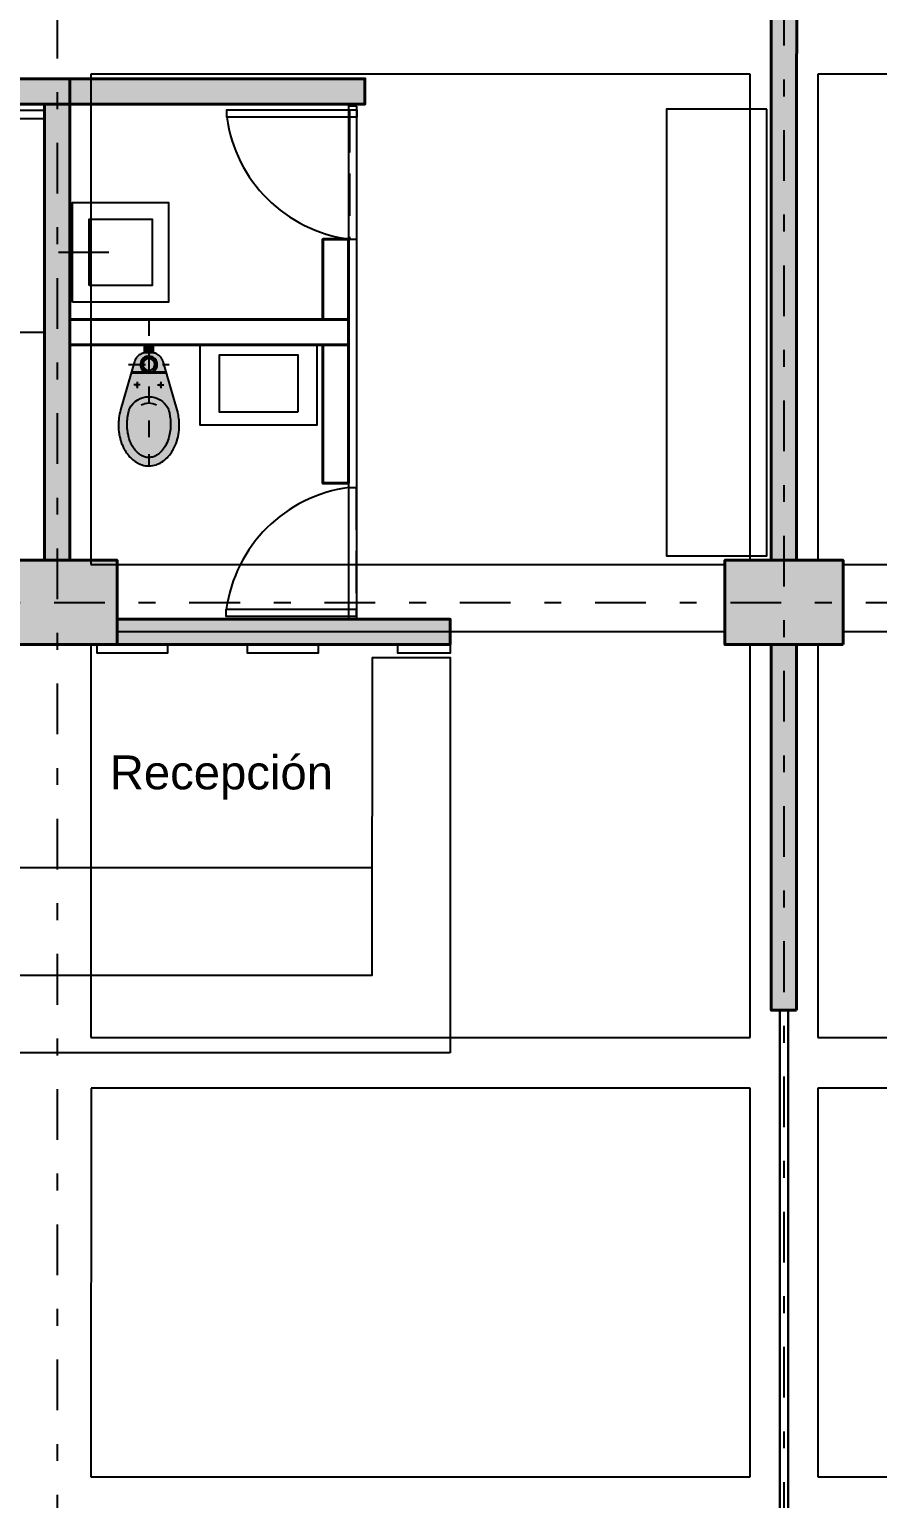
# Model space of a CAD drawing. Header units: millimetres. Extents: x 3781 to 4924, y 1639 to 1721.
# Drawn here: x 3819.01 to 3824.03, y 1653.22 to 1661.92 of the extents above; entities that cross this region are included whole.
import ezdxf

# ---------------------------------------------------------------- set-up
doc = ezdxf.new("R2010")
doc.units = ezdxf.units.MM
for name, pattern in [('CENTER', [0.7, 0.3, -0.2, 0, -0.2]), ('DASHED2', [9.524999999999995, 6.349999999999998, -3.174999999999998]), ('HIDDEN', [0.375, 0.25, -0.125]), ('HIDDEN2', [0.1875, 0.125, -0.0625]), ('LLUVIAS', [10, 4, -2, 4])]:
    doc.linetypes.add(name, pattern=pattern)
for name, color, linetype in [('AMOBLAMIENTO', 1, 'Continuous'), ('AREA CIRCULACION', 2, 'Continuous'), ('DIM', 2, 'Continuous'), ('E-P. MACIZA1', 2, 'HIDDEN2'), ('EJE-ESTRUCTURA', 1, 'CENTER'), ('F-2', 2, 'Continuous'), ('H-muro', 251, 'Continuous'), ('HACHTCOLUMNA', 250, 'Continuous'), ('JCA_HATCH 254', 252, 'Continuous'), ('MUEBLE', 1, 'Continuous'), ('PROYECCION', 1, 'DASHED2')]:
    doc.layers.add(name, color=color, linetype=linetype)
doc.layers.add('DIM-25', color=1, linetype='Continuous', plot=False)
for name, color, linetype, lineweight in [('Estructura', 6, 'Continuous', 40), ('Muro', 4, 'Continuous', 40), ('TEXTOS', 7, 'Continuous', 20), ('Vidrio', 2, 'Continuous', 30)]:
    doc.layers.add(name, color=color, linetype=linetype, lineweight=lineweight)
doc.styles.get("Standard").update_dxf_attribs({"font": 'arial.ttf'})

# ---------------------------------------------------------------- blocks, each defined once
blk = doc.blocks.new('estructura etapa 3')
at = {"layer": 'HACHTCOLUMNA'}
h = blk.add_hatch(color=256, dxfattribs=at)
h.paths.add_polyline_path([(-91.65052479424082, -6658.123952498036), (-91.65052483163788, -6657.623952492478), (-92.34962468142191, -6657.623952492692), (-92.34962464402486, -6658.123952498251)])
h.paths.add_polyline_path([(-49.35360165399231, -6658.123953550201), (-49.35360165463851, -6657.623953544642), (-50.05450180622518, -6657.624073242631), (-50.05450180557898, -6658.124073248189)])
h.paths.add_polyline_path([(-56.05269290422109, -6658.123953548908), (-56.05269290486729, -6657.623953543349), (-56.75269290454423, -6657.624054381149), (-56.75269290389804, -6658.124054386707)])
h.paths.add_polyline_path([(-76.44963033445936, -6659.123953527316), (-76.94963033376087, -6659.123953525937), (-76.9496303338118, -6657.623953525355), (-76.44963033520833, -6657.623953526268)])
h.paths.add_polyline_path([(-83.94962466275808, -6659.123953526419), (-84.44962466205959, -6659.123953525041), (-84.44962466211052, -6657.623953524459), (-83.94962466350705, -6657.623953525372)])
h.paths.add_polyline_path([(-60.45199772839385, -6659.123953526823), (-60.95199772769581, -6659.123953525441), (-60.95199772774629, -6657.623953524859), (-60.45199772914327, -6657.623953525776)])
h.paths.add_polyline_path([(-67.94963033684814, -6659.123953523713), (-68.44963033614965, -6659.123953522334), (-68.44963033620058, -6657.623953521752), (-67.94963033759711, -6657.623953522665)])
h.paths.add_polyline_path([(-91.8500747383024, -6668.198768413866), (-91.85097488956569, -6667.598768198336), (-92.3500747393499, -6667.598781503685), (-92.34917458808638, -6668.198781719215)])
h.paths.add_polyline_path([(-49.35360165997224, -6668.198834775361), (-49.35360165969462, -6667.598834775361), (-49.85360166074236, -6667.598833612342), (-49.85360166101998, -6668.198833612343)])
h.paths.add_polyline_path([(-56.15447406834653, -6668.148833038669), (-56.15447406899273, -6667.648833033111), (-56.85356531954483, -6667.649075604333), (-56.85356531889863, -6668.149075609892)])
h.paths.add_polyline_path([(-59.95199772806779, -6667.648834198664), (-59.95199772878357, -6668.148834196337), (-61.45199772983131, -6668.148834197909), (-61.45199772876629, -6667.648834201169)])
h.paths.add_polyline_path([(-75.94963033499096, -6667.648834198664), (-75.94963033570673, -6668.148834196337), (-77.44963033675447, -6668.148834197915), (-77.44963033568945, -6667.648834201173)])
h.paths.add_polyline_path([(-68.9496303369873, -6667.648834196665), (-68.94963033537522, -6668.148834193871), (-67.44963033560805, -6668.148834194158), (-67.44963033675447, -6667.648834196951)])
h.paths.add_polyline_path([(-84.94963033851843, -6667.648834198664), (-84.9496303378022, -6668.148834196337), (-83.44963033675447, -6668.148834197913), (-83.44963033781994, -6667.648834201173)])
h.paths.add_polyline_path([(-91.85007473830262, -6676.198714255436), (-91.85007473830262, -6675.598714255436), (-92.34917458808661, -6675.598833980074), (-92.34917458808661, -6676.198833980075)])
h.paths.add_polyline_path([(-49.35360166367525, -6676.19883419188), (-49.35360166339763, -6675.598834191882), (-49.85360166444536, -6675.598834192097), (-49.85360166472299, -6676.198834192096)])
h.paths.add_polyline_path([(-56.15447406836017, -6676.148834216151), (-56.15447406900614, -6675.648834210593), (-56.75356531955811, -6675.64883419414), (-56.75356531891191, -6676.148834199698)])
h.paths.add_polyline_path([(-59.95199772438798, -6675.648834197268), (-59.95199772475451, -6676.148834194008), (-61.45199772603507, -6676.148834196047), (-61.45199772462081, -6675.648834197444)])
h.paths.add_polyline_path([(-75.94963033131114, -6675.648834197268), (-75.94963033167767, -6676.148834194008), (-77.44963033295824, -6676.14883419605), (-77.44963033154397, -6675.648834197447)])
h.paths.add_polyline_path([(-68.94963033179408, -6675.648834195734), (-68.94963033064766, -6676.148834194337), (-67.44963033076408, -6676.148834193225), (-67.44963033214333, -6675.648834194855)])
h.paths.add_polyline_path([(-84.94963034219415, -6675.648834197267), (-84.94963034182763, -6676.148834194008), (-83.44963034054706, -6676.14883419605), (-83.44963034196132, -6675.648834197447)])
h.paths.add_polyline_path([(-91.84714941676873, -6686.298775267753), (-91.85051282815846, -6685.698774462428), (-92.34961267794267, -6685.698773428964), (-92.34624926655272, -6686.298774234288)])
h.paths.add_polyline_path([(-49.35447406836727, -6686.298714517593), (-49.35360166807266, -6685.698714517594), (-49.85360166912039, -6685.698714501338), (-49.85447406941501, -6686.298714501339)])
h.paths.add_polyline_path([(-56.15447406836745, -6686.248834233877), (-56.15447406901365, -6685.748834228319), (-56.75356531956538, -6685.748834211868), (-56.75356531891919, -6686.248834217427)])
h.paths.add_polyline_path([(-59.95199772341482, -6685.748834215987), (-59.95199772366493, -6686.248834213194), (-61.45199772401418, -6686.248834215234), (-61.45199772283274, -6685.748834216163)])
h.paths.add_polyline_path([(-75.94963033033798, -6685.748834215987), (-75.94963033058809, -6686.248834213194), (-77.44963033093734, -6686.248834215237), (-77.4496303297559, -6685.748834216167)])
h.paths.add_polyline_path([(-68.94963033303281, -6685.748834214453), (-68.94963033130432, -6686.248834212125), (-67.44963033142074, -6686.248834210548), (-67.44963033279998, -6685.748834212411)])
h.paths.add_polyline_path([(-84.94963034316731, -6685.748834215987), (-84.9496303429172, -6686.248834213194), (-83.44963034256796, -6686.248834215237), (-83.44963034374939, -6685.748834216167)])
h.paths.add_polyline_path([(-49.35315161146889, -6694.294436561979), (-49.35360165463851, -6693.698920625079), (-49.8545017768505, -6693.698741702064), (-49.8540517336811, -6694.294257638963)])
h.paths.add_polyline_path([(-56.05360165399372, -6694.248831171114), (-56.05360165463969, -6693.748831165555), (-56.75269290582685, -6693.748781044401), (-56.75269290518088, -6694.24878104996)])
h.paths.add_polyline_path([(-91.65052481364307, -6694.248821470252), (-91.65052481428881, -6693.748821464693), (-92.34962466436525, -6693.748831164716), (-92.34962466371906, -6694.248831170275)])
h.paths.add_polyline_path([(-59.95199772487774, -6693.748833026099), (-59.95199772512831, -6694.248833023305), (-61.45199772547755, -6694.248833025344), (-61.45199772429567, -6693.748833026275)])
h.paths.add_polyline_path([(-75.94963032526482, -6693.748834201318), (-75.94963032586463, -6694.248834199689), (-77.44963032644671, -6694.248834200334), (-77.4496303251484, -6693.748834201268)])
h.paths.add_polyline_path([(-68.94963033087049, -6693.748834198155), (-68.94963032937437, -6694.248834196758), (-67.44963032937437, -6694.248834196578), (-67.44963032993917, -6693.748834197975)])
h.paths.add_polyline_path([(-84.94963034374939, -6693.748831169256), (-84.94963034314958, -6694.248831167626), (-83.4496303425675, -6694.248831168272), (-83.4496303438658, -6693.748831169205)])
h.paths.add_polyline_path([(-49.35776796243806, -6703.973684038515), (-49.35316311038366, -6703.373684038515), (-49.85404024317143, -6703.373987440974), (-49.8586450952256, -6703.973987440974)])
h.paths.add_polyline_path([(-56.05360165399395, -6703.923835747391), (-56.05360165463992, -6703.423835741832), (-56.75273400298954, -6703.424072574053), (-56.75273400234335, -6703.924072579612)])
h.paths.add_polyline_path([(-67.9496303576999, -6704.924075048131), (-67.94963035834837, -6703.424075044247), (-68.44963035939611, -6703.424075040889), (-68.44963035874764, -6704.924075044775)])
h.paths.add_polyline_path([(-91.65052481364307, -6703.92383574791), (-91.65052481428881, -6703.423835742351), (-92.34966752073262, -6703.423835738951), (-92.34966752008665, -6703.92383574451)])
h.paths.add_polyline_path([(-61.84720662715324, -6703.423835743541), (-60.34720663041378, -6703.423835744186), (-60.34720663062888, -6703.923835745234), (-61.84720662736879, -6703.923835744588)])
h.paths.add_polyline_path([(-83.94962464132084, -6704.92407504017), (-83.94962464196658, -6703.424075043429), (-84.44962464301432, -6703.424075043645), (-84.44962464236858, -6704.924075040384)])
h.paths.add_polyline_path([(-76.44963031215582, -6704.924075040624), (-76.44963031280156, -6703.424075043886), (-76.9496303138493, -6703.4240750441), (-76.94963031320356, -6704.924075040841)])
h.paths.add_polyline_path([(-49.35360165399231, -6711.948833174153), (-49.35360165463851, -6711.448833168596), (-50.05360165568629, -6711.44883308894), (-50.0536016550401, -6711.948833094499)])
h.paths.add_polyline_path([(-55.95360165399381, -6711.948833094221), (-55.95360165464001, -6711.448833088664), (-56.65360165568779, -6711.448833088879), (-56.6536016550416, -6711.948833094438)])
h.paths.add_polyline_path([(-91.6496246626715, -6711.948833076518), (-91.6496246633177, -6711.448833070961), (-92.3496246643657, -6711.44883197644), (-92.34962466371951, -6711.948831981999)])
h.paths.add_polyline_path([(-60.951997710299, -6711.948833015158), (-60.95200339290193, -6709.548833076966), (-60.45200339185419, -6709.548833077181), (-60.45199770925126, -6711.948833015374)])
h.paths.add_polyline_path([(-68.44963032069029, -6709.548833077413), (-68.44963031985947, -6711.948833015374), (-67.94963031997611, -6711.948833017021), (-67.94963032092335, -6709.548833076733)])
h.paths.add_polyline_path([(-76.94963031061309, -6709.548833077415), (-76.94963030978226, -6711.948833015374), (-76.44963030989868, -6711.948833017022), (-76.44963031084592, -6709.548833076734)])
h.paths.add_polyline_path([(-83.94962465720198, -6709.548833077073), (-83.94962465803303, -6711.948833013726), (-84.44962465791662, -6711.948833015374), (-84.44962465696915, -6709.548833076393)])
at = {"layer": 'EJE-ESTRUCTURA'}
for p, q in [((-56.40360165451614, -6655.279212803549), (-56.40360168208451, -6714.839146025753)), ((-60.70200336861387, -6655.354214752224), (-60.70200339473047, -6714.914148188363)), ((-60.7019977284466, -6655.354214753336), (-60.7019977560152, -6714.91414797554)), ((-93.5201722163896, -6703.673835743373), (-46.50152233027245, -6703.673835745166))]:
    blk.add_line(p, q, dxfattribs=at)
at = {"layer": 'Estructura'}
for points in [[(-61.84720662715324, -6703.423835743541), (-60.34720663041378, -6703.423835744186), (-60.34720663062888, -6703.923835745234), (-61.84720662736879, -6703.923835744588)], [(-56.05360165399395, -6703.923835762774), (-56.05360165463992, -6703.423835757215), (-56.75269290392623, -6703.42383575743), (-56.75269290328049, -6703.923835762988)]]:
    blk.add_lwpolyline(points, close=True, dxfattribs=at)
blk = doc.blocks.new('INODORO')
at = {"layer": 'AMOBLAMIENTO'}
h = blk.add_hatch(color=255, dxfattribs=at)
edge = h.paths.add_edge_path()
edge.add_line((0.167138879916763, 0.3874542567732533), (0.0841340761049431, 0.1014604439486232))
edge.add_arc((0.0166338178486854, 0.1199999999093961), 0.0700000000000085, 269.9999996867988, 344.64191253289164, ccw=False)
edge.add_line((0.0166338174658449, 0.0499999999087777), (-0.0166338174676777, 0.0500000000906038))
edge.add_arc((-0.016633817085733, 0.1200000000917498), 0.0699999999999481, 195.3580868407373, 269.99999968683017, ccw=False)
edge.add_line((-0.08413407554513701, 0.1014604448682803), (-0.1671388762304913, 0.3874542586008414))
edge.add_arc((0.1445241762276623, 0.4779091156929099), 0.3245241738887575, 179.9999996868257, 196.1844647994607, ccw=False)
edge.add_arc((0.1445241762258433, 0.4779091156929099), 0.3245241738885062, 162.8823672647612, 179.9999996868052, ccw=False)
edge.add_arc((0.0735606987828419, 0.4997642400489898), 0.2502714864526803, 143.3683697551233, 162.8823672647904, ccw=False)
edge.add_arc((0.0285611388035818, 0.5332224222456718), 0.1941964442831833, 119.1220158624026, 143.3683697551146, ccw=False)
edge.add_arc((2.9203875e-09, 0.5844902877188362), 0.1355097122808655, 89.99999968678691, 119.12201586236091, ccw=False)
edge.add_arc((2.9203875e-09, 0.5844902877179265), 0.1355097122805724, 60.877983511279126, 89.9999996868533, ccw=False)
edge.add_arc((-0.0285611335220324, 0.5332224225594473), 0.1941964442830499, 36.63162961851879, 60.87798351123172, ccw=False)
edge.add_arc((-0.0735606938687283, 0.4997642408529829), 0.2502714864527536, 17.117632108836688, 36.631629618503325, ccw=False)
edge.add_arc((-0.1445241715509269, 0.4779091172708834), 0.3245241738884838, -3.131308972115221e-07, 17.117632108913824, ccw=False)
edge.add_arc((-0.1445241715500174, 0.4779091172695189), 0.3245241738885833, 343.81552050504206, 359.9999996868814, ccw=False)
blk.add_hatch(color=255, dxfattribs=at).paths.add_polyline_path([(0.0249999999987267, 0.0500000000006367), (-0.0250000000005457, 0.0500000000020009), (-0.0250000000014552, 0), (0.0249999999996362, 4.547e-13)])
at = {"layer": 'AMOBLAMIENTO', "extrusion": (-1.5566525472e-06, -4.4737095447e-06, 0.9999999999887814)}
for p, q in [((-0.0512779855508256, 0.2400000002935485, 13.501742092681), (-0.0887220123605062, 0.2400000004986396, 13.50174203439367)), ((-0.0699999990584388, 0.2212779869937549, 13.50174197978049), (-0.069999998852893, 0.2587220138016164, 13.50174214729419)), ((0.0512779876389118, 0.2399999997337545, 13.50174225232502), (0.0887220144476828, 0.2399999995291182, 13.50174231061236)), ((0.0700000009418886, 0.2212779862279603, 13.50174219771184), (0.0700000011456155, 0.2587220130349124, 13.50174236522554)), ((0.1029590844498784, 0.169999999450738, 13.50174201961486), (-0.1029590831250857, 0.1700000005789661, 13.50174169907182)), ((-0.0237486835449659, 0.1640000001457338, 13.50174179553264), (-0.1013111289695416, 0.1640000005691036, 13.50174167479486)), ((0.1013111302281118, 0.1639999994617938, 13.50174199020731), (0.0237486848026833, 0.1639999998856183, 13.50174186946954))]:
    blk.add_line(p, q, dxfattribs=at)
at = {"layer": 'AMOBLAMIENTO', "extrusion": (-1.5566525472e-06, -4.4737095447e-06, 0.9999999999887814), "flags": 128}
for points, elevation in [([(0.1671388799180908, 0.3874542567674592), (0.0841340761063266, 0.1014604439433082, -0.0167011858539135), (0.0827460431519839, 0.0969962248799978, -0.0228064528630514), (0.0803759648998266, 0.0910701072474405, -0.0218209622997338), (0.0776118789034668, 0.0856244843505995, -0.0347514792471935), (0.0722630478320732, 0.0775101332194199, -0.0365712911506086), (0.065478668989913, 0.0698583952563556, -0.0439883392274098), (0.055953944524454, 0.0620868957062605, -0.0521847935260016), (0.0431115439781712, 0.0552008485319434, -0.0824963867723115), (0.0207382643283103, 0.0501204355199821, -0.0146682033006329), (0.016633817465493, 0.049999999907792), (-0.0166338174681699, 0.0500000000892362, -0.083908947042246), (-0.0396378349518565, 0.0538878592796746, -0.0986986279768356), (-0.0632296782828643, 0.0677618366508902, -0.0824963867874234), (-0.0776167863289649, 0.0856331925254456, -0.0521847935286534), (-0.0834107733392284, 0.0990038548847728, -0.0091466910465832), (-0.0841340755424673, 0.1014604448637169), (-0.1671388762315909, 0.3874542585969077, -0.0384382318810308), (-0.1773120912419022, 0.436227508481503, -0.0322098651645196), (-0.179999997662262, 0.4779091174592618, -0.0043562944650778), (-0.1799507307570857, 0.4835636869435682, -0.0347539822823099), (-0.1760397497963983, 0.5284532426546146, -0.0218184611944585), (-0.1704152023055578, 0.5561978587393114, -0.0137793666262375), (-0.1656243812009251, 0.573427761838207, -0.0090242503766358), (-0.1628101955625901, 0.5820115332269507, -0.0228039516042641), (-0.1543373170048916, 0.6031968815550527, -0.0218209623747577), (-0.1444549128022155, 0.6226666811719203, -0.0315147983743547), (-0.1272792173413599, 0.6490932225697252, -0.0032331399943346), (-0.1257677262995335, 0.6510988845571141, -0.0365712911242686), (-0.1069463219407443, 0.6723266531382831, -0.0439883392046276), (-0.0805225559546658, 0.693886688675776, -0.0220501206487333), (-0.0659486565789375, 0.7028695782688371, -0.0301025395815668), (-0.05125606195865599, 0.7099322979612929, -0.0824963867841922), (-0.0079446084483641, 0.7197669127161005, -0.0146663661885284), (3.6587572e-09, 0.719999999991422, -0.0839082790123927), (0.0445320610557226, 0.7124737941473592, -0.0433837691539921), (0.0659486637128932, 0.7028695775453342, -0.0550790149373282), (0.1007063471003309, 0.6781437026464371, -0.0508149280683712), (0.1272792238852709, 0.6490932211777436, -0.0315497034242814), (0.1444720595537028, 0.6226362692529773, -0.0521855455748661), (0.1651875980231962, 0.5748313444857477, -0.0014683863351956), (0.1656243869217695, 0.5734277600260388, -0.0425164554927479), (0.1773120686760742, 0.5195909348136257, -0.0322100287174995), (0.1800000023387562, 0.4779091154888416, -0.0043571310662072), (0.1799507165077342, 0.4722534601760911, -0.0347522301866887), (0.1760399391368104, 0.4273661615002933, -0.0218196117753596), (0.1704151328853481, 0.3996200761491883, -0.0097069137479181), (0.167138857705388, 0.3874541802362085)], 13.50184572046907), ([(2.10209143665e-05, 0.6700604028757108, 0.0146663662201114), (-0.0049980160714407, 0.6699131491592321, 0.0824963867754862), (-0.0323601810299641, 0.6637000962787579, 0.0447953269140428), (-0.0459570889083387, 0.6566657190582808, 0.0073747332536994), (-0.0496328151280998, 0.6542484947989952, 0.0439883391764525), (-0.0699262428530629, 0.6376904075384654, 0.0365712911168267), (-0.0843810639122695, 0.6213875009867291, 0.0188768098917693), (-0.0908717233557279, 0.6121897254497327, 0.015864262478818), (-0.0979042313401942, 0.6005909817039088, 0.0218209623995093), (-0.1063467931616888, 0.5839578847887129, 0.0228039516112901), (-0.11358519381172, 0.5658591904561657, 0.0179099563173766), (-0.1180962050232618, 0.5512265233249379, 0.0048944974453076), (-0.1195818378695009, 0.5454905562712559, 0.0218184611920648), (-0.124827357386251, 0.5196155991474912, 0.0347539822809637), (-0.1284747844892388, 0.477751068541692, 0.0043562944693063), (-0.1285207313875723, 0.4724775501558188, 0.0322098651650438), (-0.126013958070092, 0.4336047886186073, 0.0336196500379373), (-0.1180962058839448, 0.3937285768771058, 0.0103533777945605), (-0.1156160600690441, 0.3852294822167833, 0.0084883444845169), (-0.1133215334037229, 0.3783427035490652)], 13.50174109866126), ([(0.1133635720422624, 0.3783427023080597, 0.0009349440113181), (0.1136277496650072, 0.3790973919334771, 0.0179081190670982), (0.1181382446900456, 0.3937285755838043, 0.0048942608912736), (0.1196238084346395, 0.3994642646617991, 0.0218196117238312), (0.1248695692754063, 0.4253405920407407, 0.0347522301599872), (0.1285168065081305, 0.4672030177138213, 0.0043571310470062), (0.1285627710560046, 0.4724775487488305, 0.032210028726899), (0.1260559723300845, 0.5113505064617754, 0.0336194864654326), (0.1181382455515812, 0.5512265220270888, 0.0103527910675619), (0.1156582502073494, 0.5597251381185752, 0.0521855455776311), (0.0979609155770011, 0.6005650010045886, 0.0158991415559226), (0.0909137645516698, 0.6121897244565649, 0.0665105114334335), (0.0651759842235907, 0.6421578962907079, 0.0403733848146336), (0.0459991305885239, 0.6566657185562396, 0.0580937513201958), (0.0281543067209428, 0.6653056955411218, 0.0839082790044594), (2.10209143665e-05, 0.6700604028757108)], 13.50174109866127)]:
    blk.add_lwpolyline(points, format="xyb", dxfattribs=dict(at, elevation=elevation))
at = {"layer": 'AMOBLAMIENTO', "linetype": 'HIDDEN', "ltscale": 0.25, "extrusion": (-1.5566525472e-06, -4.4737095447e-06, 0.9999999999887814), "elevation": 13.50174109866126}
for points in [[(2.10175234599e-05, -0.1499395971131048), (2.10215969494e-05, 0.7200604028791215)], [(-0.1199789826137919, 0.1200604028850315), (0.1200210176653818, 0.1200604028813935)]]:
    blk.add_lwpolyline(points, dxfattribs=at)
at = {"layer": 'AMOBLAMIENTO', "extrusion": (-1.5566525472e-06, -4.4737095447e-06, 0.9999999999887814), "elevation": 13.50174109866127}
blk.add_lwpolyline([(0.0250210175254287, 0.0500604028859863), (-0.0249789824728811, 0.0500604028855315), (-0.0249789824750483, 6.04028866683e-05), (0.025021017524171, 6.04028866683e-05)], close=True, dxfattribs=at)
at = {"layer": 'AMOBLAMIENTO', "extrusion": (-1.556652547174008e-06, -4.473709544709044e-06, 0.9999999999887812)}
blk.add_ellipse((2.1245228e-09, 0.438210434820121, 13.50174305923893), major_axis=(0.1210894758802731, -0.0421337682255033), ratio=0.9999999999887806, start_param=3.962815268545562, end_param=6.131667520141916, dxfattribs=at)
at = {"layer": 'AMOBLAMIENTO', "extrusion": (-1.556652547168421e-06, -4.473709544710988e-06, 0.9999999999887813)}
blk.add_ellipse((2.1245228e-09, 0.438210434820121, 13.50174305923893), major_axis=(0.08626053019274069, -0.0300148395202315), ratio=0.9999999999887816, start_param=4.528682651413999, end_param=5.565800137270519, dxfattribs=at)
at = {"layer": 'AMOBLAMIENTO', "extrusion": (-1.556652547069511e-06, -4.473709544810609e-06, 0.9999999999887813)}
for centre in [(-0.0699999989565754, 0.2400000003976856, 13.50174206353734), (0.07000000104375201, 0.2399999996282531, 13.50174228146869)]:
    blk.add_ellipse(centre, major_axis=(0.0056667529156613, -0.0019717787378508), ratio=0.9999999999887814, dxfattribs=at)
at = {"layer": 'AMOBLAMIENTO', "extrusion": (-1.556652547155208e-06, -4.473709544715585e-06, 0.9999999999887815)}
blk.add_ellipse((3.881837e-10, 0.120000000015807, 13.50174163565786), major_axis=(0.0472229409644698, -0.0164314894835613), ratio=0.9999999999887814, dxfattribs=at)
at = {"layer": 'AMOBLAMIENTO', "extrusion": (-1.556652547174209e-06, -4.473709544708974e-06, 0.9999999999887813)}
blk.add_ellipse((3.881837e-10, 0.120000000015807, 13.50174163565786), major_axis=(0.0425006468680414, -0.014788340535414), ratio=0.9999999999887812, dxfattribs=at)
at = {"layer": 'AMOBLAMIENTO', "extrusion": (-1.556652547156365e-06, -4.473709544715183e-06, 0.9999999999887816)}
blk.add_ellipse((3.881837e-10, 0.120000000015807, 13.50174163565786), major_axis=(0.0330560586750786, -0.011502042638485), ratio=0.9999999999887814, dxfattribs=at)

msp = doc.modelspace()

# ---------------------------------------------------------------- hatches: boundary and pattern name
at = {"layer": 'H-muro', "linetype": 'Continuous', "ltscale": 0.3}
h = msp.add_hatch(color=8, dxfattribs=at)
h.dxf.hatch_style = 1
h.paths.add_polyline_path([(3821.499033192975, 1658.277883238689), (3821.499033192975, 1658.427883238689), (3819.529009438567, 1658.427883239537), (3819.529009438567, 1658.277883239537)])
at = {"layer": 'JCA_HATCH 254', "linetype": 'Continuous', "ltscale": 0.3, "true_color": 0x636466}
h = msp.add_hatch(color=251, dxfattribs=at)
h.dxf.hatch_style = 1
h.paths.add_polyline_path([(3823.547918552411, 1664.774505353613), (3823.547638943035, 1658.777884252848), (3823.397589841168, 1658.777884252848), (3823.397869450545, 1664.774505353613)])
at = {"layer": 'JCA_HATCH 254', "linetype": 'HIDDEN', "ltscale": 0.3, "true_color": 0x636466}
h = msp.add_hatch(color=251, dxfattribs=at)
h.dxf.hatch_style = 1
h.paths.add_polyline_path([(3813.926670963203, 1661.627053645409), (3820.994676662188, 1661.627155533582), (3820.994676662188, 1661.477052163695), (3813.926670963203, 1661.476950275521)])
h = msp.add_hatch(color=251, dxfattribs=at)
h.dxf.hatch_style = 1
h.paths.add_polyline_path([(3819.098909519751, 1661.477154056511), (3819.099210578715, 1658.777884268222), (3819.249214780168, 1658.77788426358), (3819.24891372132, 1661.477154051869)])
at = {"layer": 'JCA_HATCH 254'}
msp.add_hatch(color=256, dxfattribs=at).paths.add_polyline_path([(3823.54763084247, 1656.114655180469), (3823.547638943035, 1658.277884247038), (3823.397589841168, 1658.277884247038), (3823.397581740604, 1656.114655180469)])

# ---------------------------------------------------------------- linework, layer by layer
at = {"layer": 'AMOBLAMIENTO'}
msp.add_line((3819.182989548003, 1660.600738625257), (3819.479429194699, 1660.600738625257), dxfattribs=at)
for points in [[(3819.265707727561, 1660.305236651631), (3819.265707727561, 1660.894275591399), (3819.833325628781, 1660.894275591399), (3819.833325628781, 1660.305236651631)], [(3819.363227781671, 1660.402756705738), (3819.363227781671, 1660.796755537289), (3819.735805574672, 1660.796755537289), (3819.735805574672, 1660.402756705738)]]:
    msp.add_lwpolyline(points, close=True, dxfattribs=at)
at = {"layer": 'AMOBLAMIENTO', "elevation": -7.783219757584448e-08}
for points in [[(3820.712045508187, 1660.053264772559), (3820.017329264017, 1660.053264660226), (3820.017329274985, 1659.578621907222), (3820.71204551869, 1659.578622020952)], [(3820.599866367548, 1659.655978215549), (3820.599866362936, 1659.991494351685), (3820.132816111385, 1659.991494346363), (3820.132816113902, 1659.655978212206)]]:
    msp.add_lwpolyline(points, close=True, dxfattribs=at)
at = {"layer": 'AREA CIRCULACION'}
msp.add_lwpolyline([(3823.371321840745, 1661.447484071809), (3822.77808038749, 1661.447484071809), (3822.778076993536, 1658.802808745788), (3823.371318446791, 1658.802808745788)], close=True, dxfattribs=at)
at = {"layer": 'AREA CIRCULACION', "elevation": 2415.090984067928}
msp.add_lwpolyline([(3821.499033192984, 1655.861760118429), (3818.898582547079, 1655.861760125532), (3818.89858254688, 1656.322721148645), (3821.038155847973, 1656.322721142824), (3821.038497116586, 1658.202665995037), (3821.499458139699, 1658.202665995235)], close=True, dxfattribs=at)
msp.add_lwpolyline([(3821.499033192984, 1655.861760118429), (3818.898582547079, 1655.861760125532), (3818.89858254688, 1656.322721148645), (3821.038155847973, 1656.322721142824), (3821.038497116586, 1658.202665995037), (3821.499458139699, 1658.202665995235)], close=True, dxfattribs=at)
msp.add_lwpolyline([(3818.89858254697, 1656.114655180172), (3817.733237083613, 1656.11465518506), (3817.733237086161, 1656.960110303049), (3821.038271569162, 1656.960193927527)], dxfattribs=at)
at = {"layer": 'DIM', "ltscale": 0.03}
msp.add_line((3816.288945545927, 1660.125773967973), (3819.099212250791, 1660.127432802352), dxfattribs=at)
at = {"layer": 'DIM-25'}
for centre, start, end in [((3821.012543438016, 1661.512908783137), 187.718677450013, 262.5076425863227), ((3821.009754268875, 1658.372266497201), 97.49235741367728, 172.281322549987)]:
    msp.add_arc(centre, 0.8425813856709912, start, end, dxfattribs=at)
at = {"layer": 'E-P. MACIZA1', "color": 7, "linetype": 'LLUVIAS', "ltscale": 3, "true_color": 0xffffff}
for points in [[(3819.374218359881, 1658.752883248168), (3823.122614435973, 1658.752883248168), (3823.122614435973, 1658.777883227559), (3823.272614504769, 1658.777883227815), (3823.272614474779, 1661.652885175021), (3819.374218359881, 1661.652885175021)], [(3830.022614438187, 1658.752883248168), (3830.022614438187, 1658.777883230518), (3830.022614438187, 1658.828023778911), (3830.022614438187, 1661.652885175021), (3823.672614588651, 1661.652885175021), (3823.672614618641, 1658.777883229806), (3823.822614439794, 1658.777883230553), (3823.822614439794, 1658.752883248168)], [(3823.272614429486, 1655.952883248168), (3823.272614418286, 1658.277883227815), (3823.122614435973, 1658.277883227559), (3823.122614435973, 1658.352883248168), (3819.528985564162, 1658.352883248168), (3819.528985564162, 1658.278715190555), (3819.37421836572, 1658.278715190555), (3819.37421836572, 1655.952883248168)], [(3830.022614438187, 1655.952883248168), (3830.022614438187, 1658.228023817656), (3830.022614438187, 1658.352883248168), (3830.022614438187, 1658.352883248168), (3823.822614439794, 1658.352883248168), (3823.822614439794, 1658.277883230553), (3823.672614588901, 1658.277883229806), (3823.67261458885, 1655.952883248168)], [(3823.272614430979, 1655.652883248168), (3822.020515071279, 1655.652883248168), (3819.375691254675, 1655.652883248168), (3819.373971355988, 1653.352883248168), (3822.020515071279, 1653.352883248168), (3823.272614443174, 1653.352883248168)], [(3823.672614588788, 1653.352883248168), (3830.022614438187, 1653.352883248167), (3830.022614438187, 1655.652883248168), (3823.672614588843, 1655.652883248168)]]:
    msp.add_lwpolyline(points, close=True, dxfattribs=at)
at = {"layer": 'F-2'}
for points in [[(3820.946173168682, 1661.443239575037), (3820.946173169167, 1661.399742335216), (3820.177596286537, 1661.399742332393), (3820.177596286285, 1661.443239572913)], [(3820.946173168545, 1661.443239575427), (3820.94617316903, 1661.399742335606), (3820.177596286399, 1661.399742332783), (3820.177596286147, 1661.443239573303)], [(3820.9472779067, 1661.464898841392), (3820.896573681035, 1661.464898842301), (3820.896573680373, 1658.429885560126), (3820.947277905572, 1658.429885560148)], [(3820.943383999542, 1658.488317070212), (3820.943384000027, 1658.444819830391), (3820.174807117396, 1658.444819827568), (3820.174807117144, 1658.488317068088)]]:
    msp.add_lwpolyline(points, close=True, dxfattribs=at)
for points in [[(3819.410424518155, 1658.277883231203), (3819.827750438683, 1658.277883238689), (3819.827750438683, 1658.227883238689), (3819.410424555414, 1658.227883238868), (3819.410424555414, 1658.277883238869)], [(3820.300162135071, 1658.277883231203), (3820.717488055599, 1658.277883238689), (3820.717488055599, 1658.227883238689), (3820.300162172331, 1658.227883238868), (3820.300162172331, 1658.277883238869)], [(3821.189899789515, 1658.277883236928), (3821.499033192975, 1658.277883238689), (3821.499033192975, 1658.227883238689), (3821.189899789515, 1658.227883236927), (3821.189899789515, 1658.277883236928)]]:
    msp.add_lwpolyline(points, dxfattribs=at)
at = {"layer": 'MUEBLE', "color": 1, "linetype": 'HIDDEN'}
for points in [[(3820.902675928065, 1660.677521135553), (3820.946173169167, 1660.677521135534), (3820.946173171282, 1661.44125664176), (3820.902675932042, 1661.441256642825)], [(3820.899886758924, 1659.207654144786), (3820.943384000027, 1659.207654144804), (3820.943384002141, 1658.443918638579), (3820.899886762902, 1658.443918637513)]]:
    msp.add_lwpolyline(points, close=True, dxfattribs=at)
at = {"layer": 'Muro'}
for points in [[(3823.547918552411, 1664.774505353613), (3823.547638943035, 1658.777884252848), (3823.397589841168, 1658.777884252848), (3823.397869450545, 1664.774505353613)], [(3810.524438151695, 1661.477808295106), (3810.524438151695, 1661.62788912821), (3819.24891372132, 1661.627144265191), (3819.24891372132, 1661.477063432087)], [(3813.926670963203, 1661.627053645409), (3820.994676662188, 1661.627155533582), (3820.994676662188, 1661.477052163695), (3813.926670963203, 1661.476950275521)], [(3819.098909519751, 1661.477154056511), (3819.099210578715, 1658.777884268222), (3819.249214780168, 1658.77788426358), (3819.24891372132, 1661.477154051869)], [(3820.89657468811, 1660.202586632509), (3820.896556355616, 1660.676800488862), (3820.746507253813, 1660.676796154479), (3820.746525586307, 1660.202582298127)], [(3819.249222229128, 1660.202561745045), (3819.249222229128, 1660.052480911942), (3820.896477704802, 1660.052503523377), (3820.896477704802, 1660.202584356481)], [(3820.896573680376, 1660.052500327663), (3820.896554082688, 1659.232848211595), (3820.746504980885, 1659.232852545978), (3820.746524578572, 1660.052504662046)], [(3823.54763084247, 1656.114655180469), (3823.547638943035, 1658.277884247038), (3823.397589841168, 1658.277884247038), (3823.397581740604, 1656.114655180469)]]:
    msp.add_lwpolyline(points, close=True, dxfattribs=at)
msp.add_lwpolyline([(3821.499033192975, 1658.277883238689), (3821.499033192975, 1658.427883238689), (3819.529009438567, 1658.427883239537), (3819.529009438567, 1658.277883239537), (3821.499033192975, 1658.277883239537)], dxfattribs=at)
at = {"layer": 'PROYECCION'}
for p, q in [((3815.51960646432, 1661.440897098028), (3819.099213816205, 1661.440896944934)), ((3815.547763404002, 1661.390897096824), (3819.099213816209, 1661.390896944931))]:
    msp.add_line(p, q, dxfattribs=at)
at = {"layer": 'Vidrio'}
msp.add_lwpolyline([(3823.497620072344, 1653.053119235519), (3823.447620071133, 1653.05311923624), (3823.44762089407, 1656.11465518058), (3823.497620892953, 1656.114655180787)], close=True, dxfattribs=at)

# ---------------------------------------------------------------- block references
at = {"layer": 'AMOBLAMIENTO', "extrusion": (0, 0, -1), "zscale": -1, "rotation": 180.0000158577508}
msp.add_blockref('INODORO', (-3819.716702989488, 1660.055369319012, 13.50174113772906), dxfattribs=at)
at = {"layer": 'Muro'}
msp.add_blockref('estructura etapa 3', (3879.876216069132, 8362.201718976386), dxfattribs=at)

# ---------------------------------------------------------------- texts
at = {"layer": 'TEXTOS'}
msp.add_text('Recepción', height=0.2, rotation=359.9331414428377, dxfattribs=at).set_placement((3819.485388498112, 1657.42238934085))

doc.saveas('drawing.dxf')
